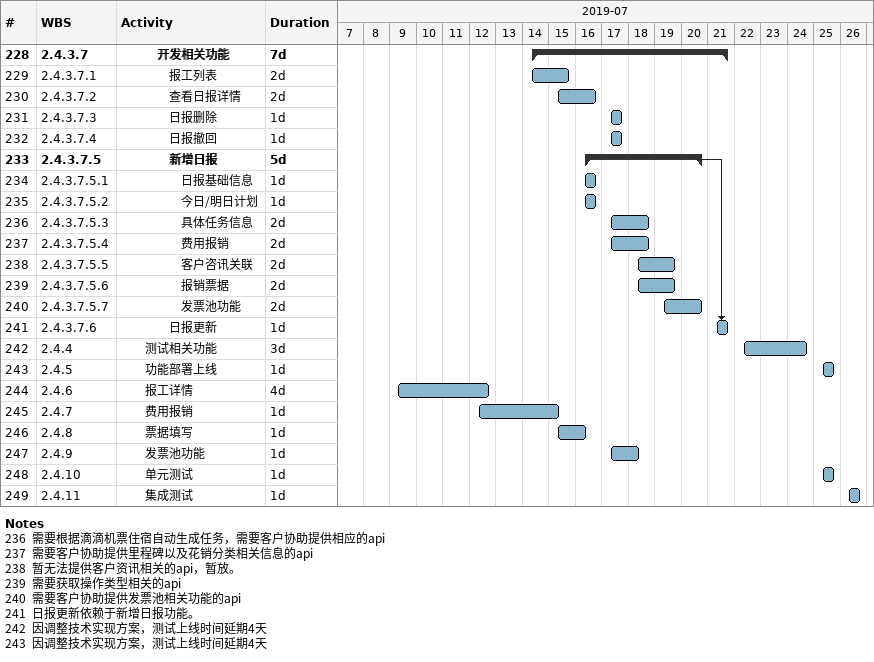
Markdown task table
| ID | WBS | Task | Duration | Start | Finish | Predecessors |
|---|---|---|---|---|---|---|
| 228 | 2.4.3.7 | **开发相关功能** | 7d | 2019-07-14 | 2019-07-21 |  |
| 229 | 2.4.3.7.1 | 报工列表 | 2d | 2019-07-14 | 2019-07-15 |  |
| 230 | 2.4.3.7.2 | 查看日报详情 | 2d | 2019-07-15 | 2019-07-16 |  |
| 231 | 2.4.3.7.3 | 日报删除 | 1d | 2019-07-17 | 2019-07-17 |  |
| 232 | 2.4.3.7.4 | 日报撤回 | 1d | 2019-07-17 | 2019-07-17 |  |
| 233 | 2.4.3.7.5 | **新增日报** | 5d | 2019-07-16 | 2019-07-20 |  |
| 234 | 2.4.3.7.5.1 | 日报基础信息 | 1d | 2019-07-16 | 2019-07-16 |  |
| 235 | 2.4.3.7.5.2 | 今日/明日计划 | 1d | 2019-07-16 | 2019-07-16 |  |
| 236 | 2.4.3.7.5.3 | 具体任务信息 | 2d | 2019-07-17 | 2019-07-18 |  |
| 237 | 2.4.3.7.5.4 | 费用报销 | 2d | 2019-07-17 | 2019-07-18 |  |
| 238 | 2.4.3.7.5.5 | 客户咨讯关联 | 2d | 2019-07-18 | 2019-07-19 |  |
| 239 | 2.4.3.7.5.6 | 报销票据 | 2d | 2019-07-18 | 2019-07-19 |  |
| 240 | 2.4.3.7.5.7 | 发票池功能 | 2d | 2019-07-19 | 2019-07-20 |  |
| 241 | 2.4.3.7.6 | 日报更新 | 1d | 2019-07-21 | 2019-07-21 | 233 |
| 242 | 2.4.4 | 测试相关功能 | 3d | 2019-07-22 | 2019-07-24 |  |
| 243 | 2.4.5 | 功能部署上线 | 1d | 2019-07-25 | 2019-07-25 |  |
| 244 | 2.4.6 | 报工详情 | 4d | 2019-07-09 | 2019-07-12 |  |
| 245 | 2.4.7 | 费用报销 | 1d | 2019-07-12 | 2019-07-15 |  |
| 246 | 2.4.8 | 票据填写 | 1d | 2019-07-15 | 2019-07-16 |  |
| 247 | 2.4.9 | 发票池功能 | 1d | 2019-07-17 | 2019-07-18 |  |
| 248 | 2.4.10 | 单元测试 | 1d | 2019-07-25 | 2019-07-25 |  |
| 249 | 2.4.11 | 集成测试 | 1d | 2019-07-26 | 2019-07-26 |  |

Notes
- 236: 需要根据滴滴机票住宿自动生成任务，需要客户协助提供相应的api
- 237: 需要客户协助提供里程碑以及花销分类相关信息的api
- 238: 暂无法提供客户资讯相关的api，暂放。
- 239: 需要获取操作类型相关的api
- 240: 需要客户协助提供发票池相关功能的api
- 241: 日报更新依赖于新增日报功能。
- 242: 因调整技术实现方案，测试上线时间延期4天
- 243: 因调整技术实现方案，测试上线时间延期4天
